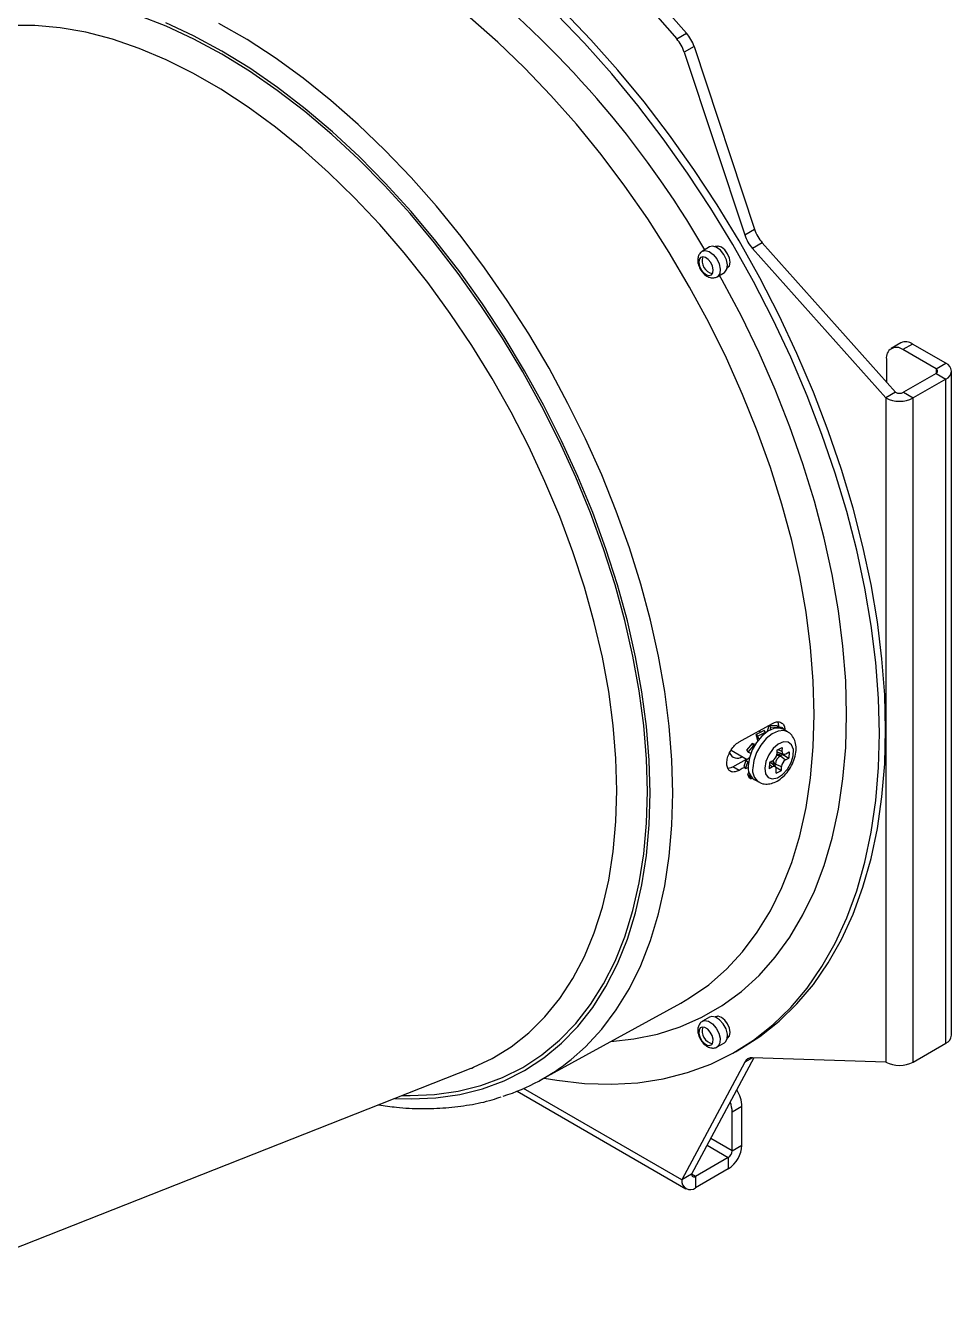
# Model space of a CAD drawing. Extents: x 7 to 113, y 1 to 87.
# Drawn here: x 27.53 to 32.54, y 9.82 to 16.7 of the extents above; entities that cross this region are included whole.
import ezdxf

# ---------------------------------------------------------------- set-up
doc = ezdxf.new("R2010")
doc.units = 0
doc.header["$MEASUREMENT"] = 0
doc.layers.add('OBJECT', color=7, linetype='CONTINUOUS')

msp = doc.modelspace()

# ---------------------------------------------------------------- linework, layer by layer
at = {"layer": 'OBJECT'}
for p, q in [((30.6994, 17.0345), (31.0563, 16.626)), ((30.7524, 17.065), (31.1093, 16.6566)), ((31.0563, 16.626), (31.1093, 16.6566)), ((31.1502, 16.5849), (31.0973, 16.5543)), ((31.0973, 16.5543), (31.4241, 15.5656)), ((31.1502, 16.5849), (31.477, 15.5961)), ((31.4241, 15.5656), (31.477, 15.5961)), ((31.2343, 15.5005), (31.1954, 15.478)), ((31.2778, 15.5054), (31.268, 15.4998)), ((31.5193, 15.523), (31.4663, 15.4924)), ((31.4663, 15.4924), (32.1871, 14.6836)), ((31.5193, 15.523), (32.2401, 14.7142)), ((31.2754, 15.3395), (31.3143, 15.3619)), ((31.3305, 15.3915), (31.3403, 15.3972)), ((32.2695, 14.9817), (32.2166, 14.9511)), ((32.332, 14.9755), (32.2791, 14.9449)), ((32.4594, 14.8408), (32.2791, 14.9449)), ((32.5123, 14.8714), (32.332, 14.9755)), ((32.1907, 14.8939), (32.1907, 14.7697)), ((32.4594, 14.8408), (32.5123, 14.8714)), ((32.4594, 14.8163), (32.2825, 14.7142)), ((32.4594, 14.8408), (32.4594, 14.8163)), ((32.4594, 14.8163), (32.5123, 14.7857)), ((32.5431, 11.2358), (32.5431, 14.8286)), ((32.5123, 14.7857), (32.3355, 14.6836)), ((32.5123, 11.193), (32.5123, 14.7857)), ((32.2401, 14.7142), (32.1871, 14.6836)), ((32.1871, 14.6836), (32.1871, 11.0909)), ((32.2825, 14.7142), (32.3355, 14.6836)), ((32.3355, 11.0909), (32.3355, 14.6836)), ((31.5295, 12.8854), (31.4862, 12.8624)), ((31.4934, 12.8533), (31.5367, 12.8763)), ((31.5106, 12.8753), (31.4997, 12.8816)), ((31.5367, 12.8763), (31.5295, 12.8854)), ((31.5367, 12.8763), (31.5377, 12.873)), ((31.548, 12.8801), (31.5564, 12.911)), ((31.5564, 12.911), (31.5636, 12.9044)), ((31.599, 12.9097), (31.5564, 12.911)), ((31.5636, 12.9044), (31.5619, 12.888)), ((31.5636, 12.9044), (31.6063, 12.9031)), ((31.6063, 12.9031), (31.599, 12.9097)), ((31.6063, 12.9031), (31.6051, 12.8986)), ((31.6121, 12.898), (31.6173, 12.9051)), ((31.6173, 12.9051), (31.6259, 12.9012)), ((31.6259, 12.9012), (31.6229, 12.8954)), ((31.6259, 12.9012), (31.6445, 12.8841)), ((31.6559, 12.8774), (31.6319, 12.8913)), ((31.4652, 12.8139), (31.4336, 12.7777)), ((31.4419, 12.7673), (31.4736, 12.8035)), ((31.4736, 12.8035), (31.4652, 12.8139)), ((31.4806, 12.8096), (31.4652, 12.8139)), ((31.4736, 12.8035), (31.4765, 12.8029)), ((31.4862, 12.8624), (31.4934, 12.8533)), ((31.4946, 12.8297), (31.4862, 12.8624)), ((31.4934, 12.8533), (31.5006, 12.8373)), ((31.3503, 12.7785), (31.4377, 12.728)), ((31.449, 12.7367), (31.4307, 12.7225)), ((31.4336, 12.7777), (31.4419, 12.7673)), ((31.4419, 12.7673), (31.457, 12.7622)), ((31.5978, 12.7777), (31.5972, 12.7569)), ((31.5978, 12.7777), (31.6261, 12.7929)), ((31.6026, 12.7672), (31.6009, 12.7663)), ((31.6024, 12.7668), (31.6337, 12.7568)), ((31.604, 12.781), (31.6255, 12.7722)), ((31.617, 12.7478), (31.6297, 12.7546)), ((31.617, 12.7478), (31.6451, 12.7256)), ((31.6261, 12.7929), (31.6255, 12.7722)), ((31.6298, 12.758), (31.6297, 12.7546)), ((31.6297, 12.7546), (31.6628, 12.7351)), ((31.6451, 12.7256), (31.6628, 12.7351)), ((31.646, 12.7588), (31.6637, 12.7683)), ((31.6637, 12.7683), (31.6628, 12.7351)), ((31.3604, 12.6889), (31.4342, 12.7301)), ((31.3937, 12.669), (31.3604, 12.6889)), ((31.4307, 12.7225), (31.4186, 12.6895)), ((31.4186, 12.6895), (31.4289, 12.6794)), ((31.4289, 12.6794), (31.4411, 12.7124)), ((31.4289, 12.6794), (31.4432, 12.6849)), ((31.4411, 12.7124), (31.4307, 12.7225)), ((31.4411, 12.7124), (31.4446, 12.7147)), ((31.5577, 12.7111), (31.5568, 12.6779)), ((31.5744, 12.6874), (31.5568, 12.6779)), ((31.5574, 12.7009), (31.5744, 12.6874)), ((31.5754, 12.7206), (31.5577, 12.7111)), ((31.5905, 12.6873), (31.5662, 12.7094)), ((31.5665, 12.7099), (31.5664, 12.7091)), ((31.5678, 12.7137), (31.5686, 12.721)), ((31.5895, 12.6881), (31.5899, 12.7029)), ((31.5899, 12.7029), (31.6232, 12.6893)), ((31.5899, 12.6878), (31.6226, 12.6685)), ((31.5944, 12.6533), (31.5949, 12.674)), ((31.5944, 12.6533), (31.6226, 12.6685)), ((31.6226, 12.6685), (31.6232, 12.6893)), ((31.4468, 12.6607), (31.4391, 12.6461)), ((31.4516, 12.6379), (31.4391, 12.6461)), ((31.4391, 12.6461), (31.4469, 12.6313)), ((31.4469, 12.6313), (31.4594, 12.6231)), ((31.4516, 12.6379), (31.4543, 12.6422)), ((31.4594, 12.6231), (31.4516, 12.6379)), ((31.4594, 12.6231), (31.4646, 12.6285)), ((31.4754, 12.6202), (31.4995, 12.6063)), ((30.3174, 10.9921), (31.078, 11.4098)), ((31.074, 11.4077), (31.078, 11.4098)), ((31.2343, 11.3341), (31.1954, 11.3117)), ((31.2778, 11.339), (31.268, 11.3334)), ((31.3305, 11.2251), (31.3403, 11.2308)), ((31.2754, 11.1731), (31.3143, 11.1955)), ((31.2806, 11.177), (31.2754, 11.1731)), ((31.3736, 11.1466), (31.4075, 11.1662)), ((32.3355, 11.0909), (32.5123, 11.193)), ((31.4241, 11.09), (31.0841, 10.4539)), ((31.4736, 11.1141), (31.137, 10.4844)), ((31.4663, 11.1144), (31.4241, 11.09)), ((32.1871, 11.0909), (31.4663, 11.1144)), ((26.801, 9.8169), (29.9435, 11.0573)), ((31.0841, 10.4539), (30.228, 10.9481)), ((30.1923, 10.9332), (31.1058, 10.4058)), ((31.4093, 10.8498), (31.3563, 10.8192)), ((31.3563, 10.611), (31.3563, 10.8192)), ((31.4093, 10.6416), (31.4093, 10.8498)), ((31.3563, 10.611), (31.2404, 10.6779)), ((31.2204, 10.6405), (31.3351, 10.5743)), ((31.3563, 10.611), (31.4093, 10.6416)), ((31.3351, 10.5743), (31.1582, 10.4722)), ((31.3351, 10.5743), (31.3351, 10.5131)), ((31.137, 10.4844), (31.0841, 10.4539)), ((31.1582, 10.4722), (31.137, 10.4844)), ((31.3351, 10.5131), (31.1582, 10.411)), ((31.1582, 10.4722), (31.1582, 10.411))]:
    msp.add_line(p, q, dxfattribs=at)
at = {"layer": 'OBJECT', "flags": 128}
for points in [[(32.1524, 12.8681), (32.1475, 13.0581), (32.1327, 13.2532), (32.108, 13.4525), (32.0737, 13.6553), (32.0297, 13.8609), (31.9763, 14.0686), (31.9137, 14.2775), (31.8421, 14.4868), (31.7617, 14.6958), (31.6729, 14.9038), (31.576, 15.1099), (31.4713, 15.3133), (31.3593, 15.5134), (31.2404, 15.7093), (31.1149, 15.9004), (30.9834, 16.0859), (30.8464, 16.2652), (30.7044, 16.4375), (30.5578, 16.6022), (30.4073, 16.7588), (30.2534, 16.9066), (30.0966, 17.0451), (30.0774, 17.0613)], [(32.1864, 12.8877), (32.1814, 13.0777), (32.1666, 13.2728), (32.142, 13.4721), (32.1076, 13.6749), (32.0637, 13.8805), (32.0103, 14.0882), (31.9476, 14.2971), (31.876, 14.5064), (31.7956, 14.7154), (31.7068, 14.9234), (31.6099, 15.1295), (31.5053, 15.3329), (31.3933, 15.533), (31.2743, 15.7289), (31.1489, 15.92), (31.0174, 16.1055), (30.8803, 16.2848), (30.7383, 16.4571), (30.5917, 16.6218), (30.4412, 16.7784), (30.2873, 16.9262), (30.1515, 17.0469)], [(31.8001, 12.9712), (31.7952, 13.1511), (31.7804, 13.336), (31.756, 13.525), (31.7218, 13.7174), (31.6782, 13.9125), (31.6252, 14.1093), (31.5631, 14.3071), (31.4921, 14.5052), (31.4126, 14.7026), (31.3248, 14.8985), (31.2292, 15.0923), (31.126, 15.283), (31.0158, 15.4698), (30.899, 15.6521), (30.7761, 15.829), (30.6475, 15.9999), (30.5138, 16.164), (30.3756, 16.3207), (30.2334, 16.4692), (30.0878, 16.6091), (29.9394, 16.7397), (29.7888, 16.8605), (29.7316, 16.9034)], [(30.898, 12.5538), (30.8931, 12.7306), (30.8783, 12.9124), (30.8538, 13.0983), (30.8195, 13.2876), (30.7758, 13.4795), (30.7227, 13.6731), (30.6604, 13.8676), (30.5894, 14.0621), (30.5098, 14.2559), (30.422, 14.4481), (30.3263, 14.6379), (30.2233, 14.8244), (30.1132, 15.0069), (29.9967, 15.1847), (29.8742, 15.3568), (29.7461, 15.5226), (29.6132, 15.6814), (29.4759, 15.8326), (29.3348, 15.9753), (29.1905, 16.1092), (29.0437, 16.2334), (28.895, 16.3477), (28.7449, 16.4513), (28.5943, 16.544), (28.4436, 16.6253), (28.2936, 16.6948), (28.1448, 16.7523)], [(30.7325, 12.5595), (30.7275, 12.7333), (30.7127, 12.912), (30.6881, 13.0949), (30.6538, 13.2811), (30.6099, 13.4697), (30.5567, 13.6601), (30.4943, 13.8512), (30.4231, 14.0422), (30.3435, 14.2324), (30.2556, 14.4208), (30.16, 14.6066), (30.057, 14.7889), (29.9472, 14.967), (29.831, 15.1401), (29.7089, 15.3074), (29.5815, 15.4681), (29.4493, 15.6215), (29.3129, 15.767), (29.173, 15.9039), (29.0302, 16.0315), (28.8851, 16.1494), (28.7383, 16.2569), (28.5905, 16.3536), (28.4424, 16.4391), (28.2947, 16.513), (28.1479, 16.5749), (28.0028, 16.6246), (27.8599, 16.6619), (27.72, 16.6866), (27.5837, 16.6985), (27.4515, 16.6977)], [(30.9122, 12.5456), (30.9072, 12.7236), (30.8923, 12.9064), (30.8676, 13.0935), (30.8332, 13.284), (30.7892, 13.477), (30.7357, 13.6718), (30.6731, 13.8675), (30.6016, 14.0632), (30.5215, 14.2582), (30.4332, 14.4516), (30.337, 14.6425), (30.2333, 14.8302), (30.1226, 15.0138), (30.0053, 15.1926), (29.882, 15.3658), (29.7532, 15.5327), (29.6194, 15.6925), (29.4813, 15.8445), (29.3393, 15.9882), (29.1942, 16.1228), (29.0465, 16.2479), (28.8968, 16.3628), (28.7459, 16.4671), (28.5943, 16.5603), (28.4427, 16.6421), (28.2917, 16.7121)], [(31.0355, 12.545), (31.0306, 12.7239), (31.016, 12.9078), (30.9916, 13.0957), (30.9577, 13.2871), (30.9143, 13.4811), (30.8616, 13.6768), (30.7998, 13.8736), (30.7292, 14.0705), (30.6501, 14.2669), (30.5629, 14.4618), (30.4677, 14.6544), (30.3652, 14.8441), (30.2556, 15.0299), (30.1394, 15.2112), (30.0171, 15.3871), (29.8892, 15.5571), (29.7563, 15.7203), (29.6188, 15.8761), (29.4774, 16.0238), (29.3326, 16.1629), (29.185, 16.2928), (29.0353, 16.413), (28.8839, 16.5228), (28.7317, 16.622), (28.5791, 16.7101)], [(31.2702, 15.4987), (31.2489, 15.5042), (31.2343, 15.5005)], [(31.3447, 15.4176), (31.3411, 15.4404), (31.331, 15.4639), (31.3157, 15.4845), (31.2977, 15.499), (31.2797, 15.5053), (31.2645, 15.5023), (31.2633, 15.5016)], [(31.3143, 15.3619), (31.3171, 15.3638), (31.328, 15.3796), (31.3307, 15.4034), (31.3249, 15.4313), (31.3113, 15.4593), (31.2921, 15.4829), (31.2702, 15.4987)], [(31.2173, 15.3503), (31.2319, 15.3465), (31.2439, 15.3503), (31.2514, 15.3612), (31.2533, 15.3775), (31.2493, 15.3968), (31.2399, 15.416), (31.2267, 15.4322), (31.2117, 15.4431), (31.1971, 15.4469), (31.1851, 15.443), (31.1776, 15.4321), (31.1757, 15.4158), (31.1797, 15.3966), (31.1891, 15.3774), (31.2022, 15.3611), (31.2173, 15.3503)], [(31.1954, 15.478), (31.21, 15.4818), (31.2313, 15.4763)], [(31.2313, 15.4763), (31.2532, 15.4605), (31.2724, 15.4368), (31.286, 15.4089), (31.2918, 15.3809), (31.2891, 15.3572), (31.2782, 15.3413), (31.2754, 15.3395)], [(31.3298, 15.3865), (31.331, 15.3871), (31.3411, 15.3989), (31.3447, 15.4176)], [(31.9753, 12.9704), (31.9704, 13.1531), (31.9557, 13.3408), (31.9314, 13.5327), (31.8973, 13.728), (31.8539, 13.926), (31.801, 14.1259), (31.7391, 14.3268), (31.6684, 14.5281), (31.589, 14.7289), (31.5014, 14.9284), (31.4058, 15.1258), (31.3027, 15.3203), (31.288, 15.3467)], [(30.7, 11.2023), (30.8234, 11.2158), (30.9524, 11.2425), (31.0755, 11.2818), (31.1925, 11.3333), (31.3027, 11.397), (31.4058, 11.4725), (31.5014, 11.5596), (31.589, 11.6579), (31.6684, 11.767), (31.7391, 11.8866), (31.801, 12.016), (31.8539, 12.1549), (31.8973, 12.3027), (31.9314, 12.4588), (31.9557, 12.6225), (31.9704, 12.7932), (31.9753, 12.9704)], [(31.078, 11.4098), (31.126, 11.4378), (31.2292, 11.5094), (31.3248, 11.5927), (31.4126, 11.6873), (31.4921, 11.7929), (31.5631, 11.909), (31.6252, 12.0351), (31.6782, 12.1708), (31.7218, 12.3154), (31.756, 12.4684), (31.7804, 12.6292), (31.7952, 12.797), (31.8001, 12.9712)], [(31.3937, 12.8225), (31.4107, 12.832), (31.5736, 12.9228)], [(31.4075, 11.1662), (31.5053, 11.2289), (31.6099, 11.3115), (31.7068, 11.4057), (31.7956, 11.5111), (31.876, 11.6273), (31.9476, 11.754), (32.0103, 11.8906), (32.0637, 12.0366), (32.1076, 12.1914), (32.142, 12.3546), (32.1666, 12.5255), (32.1814, 12.7034), (32.1864, 12.8877)], [(31.6319, 12.8913), (31.6121, 12.898), (31.5818, 12.8956), (31.549, 12.8807), (31.5166, 12.8548), (31.4875, 12.82), (31.4643, 12.7796), (31.449, 12.737), (31.4431, 12.6961)], [(31.6558, 12.8775), (31.6361, 12.8841), (31.6058, 12.8817), (31.573, 12.8669), (31.5406, 12.8409), (31.5116, 12.8061), (31.4883, 12.7657), (31.4731, 12.7231), (31.4671, 12.6822)], [(30.3391, 11.0041), (30.4073, 10.9923), (30.5578, 10.9751), (30.7044, 10.9706), (30.8464, 10.9789), (30.9834, 11), (31.1149, 11.0337), (31.2404, 11.0799), (31.3593, 11.1385), (31.4713, 11.2093), (31.576, 11.2919), (31.6729, 11.3861), (31.7617, 11.4915), (31.8421, 11.6077), (31.9137, 11.7344), (31.9763, 11.871), (32.0297, 12.017), (32.0737, 12.1718), (32.108, 12.335), (32.1327, 12.5059), (32.1475, 12.6838), (32.1524, 12.8681)], [(31.5321, 12.681), (31.5365, 12.6507), (31.5508, 12.6302), (31.5731, 12.6223), (31.6005, 12.628), (31.6292, 12.6465), (31.6553, 12.6754), (31.6753, 12.7107), (31.6865, 12.7477), (31.6875, 12.7814), (31.678, 12.8072), (31.6593, 12.8216), (31.634, 12.8228), (31.6056, 12.8105), (31.5777, 12.7864), (31.5542, 12.7537), (31.5383, 12.7169), (31.5321, 12.681)], [(31.5976, 12.7696), (31.5993, 12.7683), (31.6024, 12.7668)], [(31.6255, 12.7722), (31.6258, 12.7676), (31.6269, 12.7636), (31.6287, 12.7603), (31.6312, 12.758), (31.6344, 12.7566), (31.638, 12.7563), (31.6419, 12.757), (31.646, 12.7588)], [(31.4229, 12.6853), (31.4107, 12.6785), (31.3937, 12.669)], [(31.5949, 12.674), (31.5947, 12.6786), (31.5936, 12.6827), (31.5918, 12.6859), (31.5892, 12.6883), (31.5861, 12.6896), (31.5825, 12.6899), (31.5786, 12.6892), (31.5744, 12.6874)], [(29.5314, 10.8946), (29.6194, 10.8913), (29.7532, 10.8967), (29.882, 10.9148), (30.0053, 10.9456), (30.1226, 10.9891), (30.2333, 11.0449), (30.337, 11.1129), (30.4332, 11.1927), (30.5215, 11.2841), (30.6016, 11.3866), (30.6731, 11.4998), (30.7357, 11.6232), (30.7892, 11.7563), (30.8332, 11.8985), (30.8676, 12.0492), (30.8923, 12.2077), (30.9072, 12.3734), (30.9122, 12.5456)], [(29.5716, 10.9105), (29.6132, 10.9096), (29.7461, 10.9149), (29.8742, 10.9329), (29.9967, 10.9636), (30.1132, 11.0067), (30.2233, 11.0622), (30.3263, 11.1298), (30.422, 11.2091), (30.5098, 11.2999), (30.5894, 11.4018), (30.6604, 11.5143), (30.7227, 11.637), (30.7758, 11.7692), (30.8195, 11.9106), (30.8538, 12.0603), (30.8783, 12.2179), (30.8931, 12.3826), (30.898, 12.5538)], [(29.957, 11.0627), (30.057, 11.11), (30.16, 11.1735), (30.2556, 11.2489), (30.3435, 11.3359), (30.4231, 11.434), (30.4943, 11.5429), (30.5567, 11.6621), (30.6099, 11.7909), (30.6538, 11.9289), (30.6881, 12.0755), (30.7127, 12.2299), (30.7275, 12.3915), (30.7325, 12.5595)], [(30.4847, 11.1046), (30.5629, 11.174), (30.6501, 11.2681), (30.7292, 11.3731), (30.7998, 11.4886), (30.8616, 11.614), (30.9143, 11.7489), (30.9577, 11.8928), (30.9916, 12.045), (31.016, 12.2048), (31.0306, 12.3717), (31.0355, 12.545)], [(31.1955, 11.3117), (31.2066, 11.3152), (31.2274, 11.3116), (31.2495, 11.2975), (31.2694, 11.275), (31.2841, 11.2475), (31.2914, 11.2193), (31.2902, 11.1945), (31.2806, 11.177)], [(31.3143, 11.1955), (31.3195, 11.1995), (31.3291, 11.217), (31.3303, 11.2417), (31.323, 11.27), (31.3083, 11.2975), (31.2884, 11.32), (31.2663, 11.3341), (31.2455, 11.3377), (31.2343, 11.3341)], [(31.3447, 11.2512), (31.3411, 11.274), (31.331, 11.2975), (31.3157, 11.3181), (31.2977, 11.3326), (31.2797, 11.3389), (31.2645, 11.3359), (31.2633, 11.3352)], [(31.1834, 11.2752), (31.1768, 11.2632), (31.176, 11.2462), (31.181, 11.2268), (31.1911, 11.2079), (31.2048, 11.1924), (31.22, 11.1827), (31.2343, 11.1802), (31.2456, 11.1854), (31.2522, 11.1974), (31.253, 11.2144), (31.248, 11.2338), (31.2378, 11.2527), (31.2242, 11.2682), (31.209, 11.2779), (31.1947, 11.2804), (31.1834, 11.2752)], [(31.3298, 11.2201), (31.331, 11.2207), (31.3411, 11.2325), (31.3447, 11.2512)], [(29.9435, 11.0573), (29.9472, 11.0587), (29.957, 11.0627)]]:
    msp.add_lwpolyline(points, dxfattribs=at)
at = {"layer": 'OBJECT'}
for centre, radius, start, end in [((26.58, 12.798), 5.3516, 30.14266, 51.70966), ((30.9494, 16.5177), 0.2118, 18.49177, 40.98379), ((30.8964, 16.4871), 0.2118, 18.49177, 40.98379), ((31.6247, 15.6326), 0.2116, 198.48465, 221.51543), ((31.6777, 15.6632), 0.2116, 198.48465, 221.51543), ((31.2626, 15.4245), 0.0693, 161.11603, 258.87844), ((32.2446, 14.9026), 0.0546, 50.7965, 189.21402), ((32.2954, 14.9244), 0.0629, 54.38217, 114.30718), ((32.4961, 14.8286), 0.0458, 290.78439, 69.21616), ((32.4547, 14.8286), 0.0131, 290.78478, 69.21716), ((32.2613, 14.8268), 0.1612, 242.60993, 297.39026), ((32.2613, 14.7552), 0.0461, 242.60935, 297.39129), ((31.3838, 12.7805), 0.0455, 202.55542, 306.03735), ((31.5513, 12.7599), 0.0461, 301.50976, 356.33966), ((31.6467, 12.6993), 0.0569, 121.51152, 176.338), ((31.5215, 12.6847), 0.0793, 171.76297, 234.45323), ((31.5454, 12.6708), 0.0791, 171.72283, 234.8482), ((31.5577, 12.7001), 0.0126, 47.78068, 78.61874), ((31.6692, 12.6863), 0.0461, 121.51158, 176.33751), ((31.2625, 11.258), 0.0691, 160.99864, 258.99584), ((32.4906, 11.241), 0.0528, 294.3756, 354.30477), ((29.7719, 11.9849), 1.1327, 287.77259, 309.00109), ((31.4638, 11.07), 0.0445, 86.74785, 153.26291), ((32.2613, 11.234), 0.1612, 242.60993, 297.39026), ((31.1929, 10.8159), 0.1634, 1.18674, 21.00092), ((31.2258, 10.8429), 0.1836, 2.17073, 32.27787), ((31.2482, 10.6489), 0.1612, 302.60586, 357.39433), ((31.3102, 10.6131), 0.0461, 302.60499, 357.39565), ((31.15, 10.4823), 0.0131, 170.78408, 309.20711), ((31.1293, 10.4465), 0.0458, 170.78632, 309.20349)]:
    msp.add_arc(centre, radius, start, end, dxfattribs=at)
for points, knots in [([(31.1957, 15.4774), (31.1944, 15.4769), (31.187, 15.474), (31.1778, 15.4619), (31.1703, 15.4435), (31.1693, 15.4206), (31.1758, 15.3941), (31.1908, 15.367), (31.2118, 15.3458), (31.2346, 15.3342), (31.257, 15.3317), (31.2695, 15.337), (31.2754, 15.3395)], [0, 0, 0, 0, 0.020245, 0.112771, 0.202437, 0.304866, 0.42718, 0.556687, 0.68818, 0.810047, 0.90981, 1, 1, 1, 1]), ([(31.5005, 12.607), (31.5025, 12.6055), (31.513, 12.5976), (31.5374, 12.5938), (31.5691, 12.5968), (31.601, 12.6103), (31.6321, 12.6333), (31.6605, 12.6655), (31.6832, 12.704), (31.6983, 12.7458), (31.7035, 12.7864), (31.6989, 12.823), (31.6847, 12.8523), (31.669, 12.8712), (31.6573, 12.8758), (31.6551, 12.8766)], [0, 0, 0, 0, 0.019363, 0.099827, 0.178221, 0.261283, 0.351836, 0.446232, 0.540799, 0.636332, 0.734209, 0.822916, 0.904376, 0.982168, 1, 1, 1, 1]), ([(31.5736, 12.9228), (31.5791, 12.9254), (31.5923, 12.9316), (31.6119, 12.9322), (31.6289, 12.9235), (31.6396, 12.9078), (31.6408, 12.8933), (31.6413, 12.887)], [0, 0, 0, 0, 0.16343, 0.386162, 0.608943, 0.831775, 1, 1, 1, 1]), ([(31.6079, 12.9035), (31.6081, 12.9063), (31.609, 12.917), (31.6053, 12.9246), (31.6026, 12.9302)], [0, 0, 0, 0, 0.262075, 1, 1, 1, 1]), ([(31.3937, 12.669), (31.3863, 12.6657), (31.3714, 12.6589), (31.3515, 12.6604), (31.3363, 12.6709), (31.3275, 12.69), (31.3261, 12.7154), (31.3323, 12.7442), (31.3453, 12.7733), (31.3638, 12.7992), (31.381, 12.8149), (31.3912, 12.821), (31.3937, 12.8225)], [0, 0, 0, 0, 0.10456, 0.211899, 0.319264, 0.426647, 0.534003, 0.641327, 0.748667, 0.856043, 0.96342, 1, 1, 1, 1]), ([(31.617, 12.7478), (31.6159, 12.7482), (31.6135, 12.7491), (31.6092, 12.7499), (31.6044, 12.7502), (31.5996, 12.7502), (31.597, 12.7497), (31.5959, 12.7495)], [0, 0, 0, 0, 0.15892, 0.333897, 0.544231, 0.80135, 1, 1, 1, 1]), ([(31.5983, 12.7649), (31.5986, 12.765), (31.5991, 12.7653), (31.5998, 12.7656), (31.6003, 12.7659), (31.6009, 12.7662), (31.6013, 12.7665), (31.6015, 12.7667), (31.6014, 12.7667), (31.6014, 12.7667)], [0, 0, 0, 0, 0.103786, 0.197167, 0.287243, 0.380802, 0.597701, 0.870477, 1, 1, 1, 1]), ([(31.6297, 12.7546), (31.6289, 12.7549), (31.6272, 12.7555), (31.6243, 12.7559), (31.6176, 12.7563), (31.6087, 12.7554), (31.6025, 12.7536), (31.5996, 12.7527)], [0, 0, 0, 0, 0.073827, 0.155615, 0.251539, 0.654744, 1, 1, 1, 1]), ([(31.3334, 12.681), (31.3388, 12.6815), (31.3475, 12.6822), (31.3569, 12.6871), (31.3604, 12.6889)], [0, 0, 0, 0, 0.628089, 1, 1, 1, 1]), ([(31.5663, 12.7094), (31.5664, 12.7094), (31.5664, 12.7095), (31.5665, 12.71), (31.5665, 12.7107), (31.5665, 12.7113), (31.5665, 12.7121), (31.5665, 12.7127), (31.5666, 12.713)], [0, 0, 0, 0, 0.309766, 0.557695, 0.664544, 0.768187, 0.877202, 1, 1, 1, 1]), ([(31.5666, 12.709), (31.5666, 12.7095), (31.5664, 12.712), (31.5669, 12.7144), (31.5673, 12.7163)], [0, 0, 0, 0, 0.183226, 1, 1, 1, 1]), ([(31.5895, 12.688), (31.5889, 12.6886), (31.5876, 12.6897), (31.5858, 12.6922), (31.5825, 12.6979), (31.5786, 12.7083), (31.5772, 12.7167), (31.5764, 12.7214)], [0, 0, 0, 0, 0.061804, 0.130272, 0.210593, 0.548126, 1, 1, 1, 1]), ([(31.5899, 12.7029), (31.589, 12.7037), (31.5871, 12.7053), (31.5844, 12.7088), (31.5819, 12.7129), (31.5794, 12.7179), (31.5786, 12.7211), (31.5782, 12.7228)], [0, 0, 0, 0, 0.1448198, 0.3042423, 0.4958913, 0.730188, 1, 1, 1, 1]), ([(31.1959, 11.3108), (31.1935, 11.3098), (31.1854, 11.306), (31.1761, 11.2928), (31.1697, 11.2737), (31.1698, 11.2502), (31.1777, 11.2233), (31.194, 11.1966), (31.2155, 11.1768), (31.2385, 11.1667), (31.2604, 11.1662), (31.2757, 11.1723), (31.2825, 11.1782), (31.2845, 11.1799)], [0, 0, 0, 0, 0.03441, 0.120618, 0.206669, 0.306868, 0.425112, 0.548042, 0.673852, 0.785729, 0.878275, 0.965236, 1, 1, 1, 1]), ([(29.4433, 10.8598), (29.4756, 10.855), (29.5542, 10.8431), (29.6759, 10.8376), (29.808, 10.8415), (29.9353, 10.858), (30.0352, 10.8785), (30.0905, 10.8976), (30.1069, 10.9033)], [0, 0, 0, 0, 0.136755, 0.333257, 0.529105, 0.724176, 0.91841, 1, 1, 1, 1])]:
    msp.add_open_spline(points, degree=3, knots=knots, dxfattribs=at)

doc.saveas('drawing.dxf')
